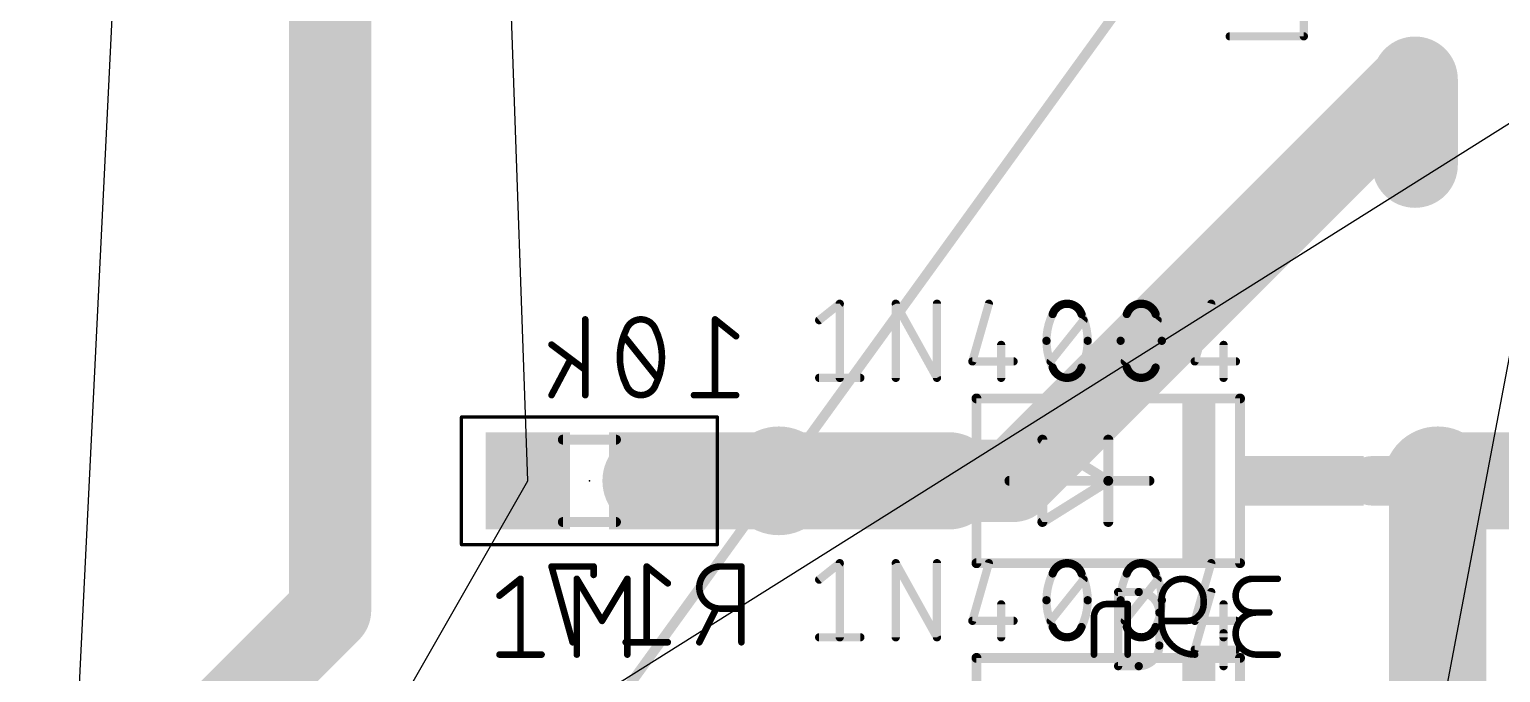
# Model space of a CAD drawing. Extents: x -93 to 210, y -228 to 208.
# Drawn here: x 32.37 to 55.05, y -116.96 to -107.04 of the extents above; entities that cross this region are included whole.
import ezdxf

# ---------------------------------------------------------------- set-up
doc = ezdxf.new("R2010")
doc.units = 0
for name, color, linetype in [('1', 12, 'CONTINUOUS'), ('121', 253, 'CONTINUOUS'), ('16', 132, 'CONTINUOUS'), ('17', 110, 'CONTINUOUS'), ('19', 53, 'CONTINUOUS'), ('21', 253, 'CONTINUOUS'), ('23', 53, 'CONTINUOUS'), ('24', 53, 'CONTINUOUS'), ('25', 253, 'CONTINUOUS'), ('26', 253, 'CONTINUOUS'), ('27', 253, 'CONTINUOUS'), ('28', 253, 'CONTINUOUS'), ('40', 132, 'CONTINUOUS'), ('51', 253, 'CONTINUOUS'), ('52', 253, 'CONTINUOUS')]:
    doc.layers.add(name, color=color, linetype=linetype)

# ---------------------------------------------------------------- blocks, each defined once
blk = doc.blocks.new('RECT')
blk.add_solid([(-0.5, -0.5), (0.5, -0.5), (-0.5, 0.5), (0.5, 0.5)])
blk = doc.blocks.new('ROUNDP')
at = {"const_width": 0.5}
blk.add_lwpolyline([(0, -0.25, 1), (0, 0.25, 1), (0, -0.25)], format="xyb", dxfattribs=at)
blk = doc.blocks.new('OFFSETP100')
at = {"const_width": 1}
blk.add_lwpolyline([(0, 0), (1, 0)], dxfattribs=at)
at = {"const_width": 0.5}
for points in [[(0, 0.25, 1), (0, -0.25)], [(1, -0.25, 1), (1, 0.25)]]:
    blk.add_lwpolyline(points, format="xyb", dxfattribs=at)

msp = doc.modelspace()

# ---------------------------------------------------------------- linework, layer by layer
at = {"layer": '1'}
for points, const_width in [([(37, -70), (37, -116)], 1.27), ([(53.73, -107.81), (47.54, -114)], 1.27), ([(46.54, -114), (43.92, -114)], 1.5), ([(47.54, -114), (43.92, -114)], 1.27), ([(37, -116), (33, -120)], 1.27)]:
    msp.add_lwpolyline(points, dxfattribs=dict(at, const_width=const_width))
for points, const_width in [([(53.9545, -108.0345, 1), (53.5055, -107.5855)], 0.635), ([(43.92, -113.625, 1), (43.92, -114.375)], 0.75), ([(43.92, -113.6825, 1), (43.92, -114.3175)], 0.635), ([(46.54, -114.375, 1), (46.54, -113.625)], 0.75), ([(47.54, -114.3175, 1), (47.54, -113.6825)], 0.635), ([(47.3155, -113.7755, 1), (47.7645, -114.2245)], 0.635), ([(37.2245, -116.2245, 1), (36.7755, -115.7755)], 0.635), ([(36.6825, -116, 1), (37.3175, -116)], 0.635)]:
    msp.add_lwpolyline(points, format="xyb", dxfattribs=dict(at, const_width=const_width))
at = {"layer": '121', "const_width": 0.1524}
msp.add_lwpolyline([(130, 5), (41, -118)], dxfattribs=at)
at = {"layer": '16', "const_width": 1.5}
for points in [[(43.92, -114), (41.95, -114)], [(54.08, -118), (54.08, -114)], [(54.08, -114), (57.05, -114)]]:
    msp.add_lwpolyline(points, dxfattribs=at)
at = {"layer": '16', "const_width": 0.75}
for points in [[(41.95, -113.625, 1), (41.95, -114.375)], [(43.92, -114.375, 1), (43.92, -113.625)], [(54.455, -114, 1), (53.705, -114)], [(54.08, -113.625, 1), (54.08, -114.375)]]:
    msp.add_lwpolyline(points, format="xyb", dxfattribs=at)
at = {"layer": '19'}
for p, q in [((40.05, -114), (37.1, -30.25)), ((70.7, -30.25), (48, -149.95)), ((33, -120), (37.1, -35.75)), ((56.27, -107.81), (40.05, -118)), ((36.05, -121), (40.05, -114))]:
    msp.add_line(p, q, dxfattribs=at)
at = {"layer": '21', "const_width": 0.1524}
for points in [[(46.968, -112.73), (51.032, -112.73)], [(46.968, -112.73), (46.968, -115.27)], [(51.032, -115.27), (51.032, -112.73)], [(47.984, -114.635), (47.984, -113.365)], [(47.984, -113.365), (49, -114)], [(49, -114), (49, -113.365)], [(49, -114), (47.476, -114)], [(49, -114), (47.984, -114.635)], [(49.635, -114), (49, -114)], [(49, -114.635), (49, -114)], [(51.032, -115.27), (46.968, -115.27)], [(46.968, -116.73), (51.032, -116.73)], [(46.968, -116.73), (46.968, -119.27)], [(51.032, -119.27), (51.032, -116.73)]]:
    msp.add_lwpolyline(points, dxfattribs=at)
at = {"layer": '21', "const_width": 0.0762}
for points in [[(46.968, -112.6919, 1), (46.968, -112.7681)], [(47.0061, -112.73, 1), (46.9299, -112.73)], [(51.0701, -112.73, 1), (50.9939, -112.73)], [(51.032, -112.7681, 1), (51.032, -112.6919)], [(48.0221, -113.365, 1), (47.9459, -113.365)], [(48.0042, -113.3327, 1), (47.9638, -113.3973)], [(49.0381, -113.365, 1), (48.9619, -113.365)], [(47.476, -113.9619, 1), (47.476, -114.0381)], [(49, -113.9619, 1), (49, -114.0381)], [(49.0381, -114, 1), (48.9619, -114)], [(48.9619, -114, 1), (49.0381, -114)], [(49.0202, -114.0323, 1), (48.9798, -113.9677)], [(48.9798, -114.0323, 1), (49.0202, -113.9677)], [(49, -114.0381, 1), (49, -113.9619)], [(49.635, -114.0381, 1), (49.635, -113.9619)], [(47.9638, -114.6027, 1), (48.0042, -114.6673)], [(47.9459, -114.635, 1), (48.0221, -114.635)], [(48.9619, -114.635, 1), (49.0381, -114.635)], [(46.968, -115.2319, 1), (46.968, -115.3081)], [(46.9299, -115.27, 1), (47.0061, -115.27)], [(50.9939, -115.27, 1), (51.0701, -115.27)], [(51.032, -115.3081, 1), (51.032, -115.2319)], [(46.968, -116.6919, 1), (46.968, -116.7681)], [(47.0061, -116.73, 1), (46.9299, -116.73)], [(51.0701, -116.73, 1), (50.9939, -116.73)], [(51.032, -116.7681, 1), (51.032, -116.6919)]]:
    msp.add_lwpolyline(points, format="xyb", dxfattribs=at)
at = {"layer": '23'}
msp.add_point((49, -114), dxfattribs=at)
at = {"layer": '24'}
msp.add_point((41, -114), dxfattribs=at)
at = {"layer": '25'}
for points, const_width in [([(49.1524, -115.6827, 1), (49.1524, -115.7463)], 0.0635), ([(49.1842, -115.7145, 1), (49.1206, -115.7145)], 0.0635), ([(49.4699, -115.6827, 1), (49.4699, -115.7463)], 0.0635), ([(49.7874, -116.032, 0.4142), (49.4699, -115.7145)], 0.127), ([(49.4699, -115.7463, 1), (49.4699, -115.6827)], 0.0635), ([(50.618, -115.7232, 1), (50.557, -115.7058)], 0.0635), ([(49.8192, -116.032, 1), (49.7557, -116.032)], 0.0635), ([(49.7557, -116.032, 1), (49.8192, -116.032)], 0.0635), ([(50.8098, -116.3495, 1), (50.7463, -116.3495)], 0.0635), ([(49.4699, -116.8575, 0.4142), (49.7874, -116.54)], 0.127), ([(49.8192, -116.54, 1), (49.7557, -116.54)], 0.0635), ([(49.7557, -116.54, 1), (49.8192, -116.54)], 0.0635), ([(50.3335, -116.5718, 1), (50.3335, -116.6353)], 0.0635), ([(50.303, -116.5948, 1), (50.364, -116.6122)], 0.0635), ([(50.9685, -116.6353, 1), (50.9685, -116.5718)], 0.0635), ([(49.1524, -116.8257, 1), (49.1524, -116.8893)], 0.0635), ([(49.4699, -116.8257, 1), (49.4699, -116.8893)], 0.0635), ([(49.4699, -116.8893, 1), (49.4699, -116.8257)], 0.0635), ([(49.1206, -116.8575, 1), (49.1842, -116.8575)], 0.0635), ([(50.7463, -116.8575, 1), (50.8098, -116.8575)], 0.0635)]:
    msp.add_lwpolyline(points, format="xyb", dxfattribs=dict(at, const_width=const_width))
at = {"layer": '25', "const_width": 0.127}
for points in [[(49.1524, -116.8575), (49.1524, -115.7145)], [(49.1524, -115.7145), (49.4699, -115.7145)], [(50.5875, -115.7145), (50.3335, -116.6035)], [(49.7874, -116.032), (49.7874, -116.54)], [(50.778, -116.3495), (50.778, -116.8575)], [(50.3335, -116.6035), (50.9685, -116.6035)], [(49.4699, -116.8575), (49.1524, -116.8575)]]:
    msp.add_lwpolyline(points, dxfattribs=at)
at = {"layer": '26', "const_width": 0.1016}
for points in [[(41.0649, -115.3208), (40.4158, -115.3208)], [(40.4158, -115.3208), (40.7404, -116.4892)], [(41.0649, -115.4506), (41.0649, -115.3208)], [(42.2079, -115.5804), (41.8834, -115.3208)], [(41.8834, -115.3208), (41.8834, -116.4892)], [(43.3435, -115.3208), (43.019, -115.3208)], [(43.3435, -116.4892), (43.3435, -115.3208)], [(42.6944, -116.4892), (42.9541, -115.9699)], [(43.019, -115.9699), (43.3435, -115.9699)], [(42.2079, -116.4892), (41.5588, -116.4892)]]:
    msp.add_lwpolyline(points, dxfattribs=at)
at = {"layer": '26'}
for points, const_width in [([(40.4158, -115.2954, 1), (40.4158, -115.3462)], 0.0508), ([(40.4403, -115.314, 1), (40.3913, -115.3276)], 0.0508), ([(41.0903, -115.3208, 1), (41.0395, -115.3208)], 0.0508), ([(41.0395, -115.4506, 1), (41.0903, -115.4506)], 0.0508), ([(41.0649, -115.3462, 1), (41.0649, -115.2954)], 0.0508), ([(41.8992, -115.301, 1), (41.8675, -115.3406)], 0.0508), ([(41.9088, -115.3208, 1), (41.858, -115.3208)], 0.0508), ([(43.019, -115.3208, 1), (43.019, -115.9699)], 0.1016), ([(43.019, -115.2954, 1), (43.019, -115.3462)], 0.0508), ([(43.019, -115.3462, 1), (43.019, -115.2954)], 0.0508), ([(43.3689, -115.3208, 1), (43.3181, -115.3208)], 0.0508), ([(43.3435, -115.3462, 1), (43.3435, -115.2954)], 0.0508), ([(42.192, -115.6003, 1), (42.2238, -115.5606)], 0.0508), ([(42.9768, -115.9813, 1), (42.9314, -115.9586)], 0.0508), ([(43.019, -115.9445, 1), (43.019, -115.9953)], 0.0508), ([(43.019, -115.9953, 1), (43.019, -115.9445)], 0.0508), ([(43.3435, -115.9953, 1), (43.3435, -115.9445)], 0.0508), ([(40.7159, -116.496, 1), (40.7648, -116.4824)], 0.0508), ([(41.5588, -116.4638, 1), (41.5588, -116.5146)], 0.0508), ([(41.858, -116.4892, 1), (41.9088, -116.4892)], 0.0508), ([(42.2079, -116.5146, 1), (42.2079, -116.4638)], 0.0508), ([(42.6717, -116.4778, 1), (42.7171, -116.5006)], 0.0508), ([(43.3181, -116.4892, 1), (43.3689, -116.4892)], 0.0508)]:
    msp.add_lwpolyline(points, format="xyb", dxfattribs=dict(at, const_width=const_width))
at = {"layer": '27'}
for points, const_width in [([(52.0155, -107.1471), (52.0155, -106.6391)], 0.127), ([(50.8725, -107.1471), (52.0155, -107.1471)], 0.127), ([(44.5423, -111.5235), (44.8598, -111.2695)], 0.127), ([(44.8598, -111.2695), (44.8598, -112.4125)], 0.127), ([(45.7234, -112.4125), (45.7234, -111.2695)], 0.127), ([(45.7234, -111.2695), (46.3584, -112.4125)], 0.127), ([(46.3584, -112.4125), (46.3584, -111.2695)], 0.127), ([(47.1585, -111.2695), (46.9045, -112.1585)], 0.127), ([(50.5875, -111.2695), (50.3335, -112.1585)], 0.127), ([(48.111, -112.1585), (48.619, -111.5235)], 0.127), ([(49.254, -112.1585), (49.762, -111.5235)], 0.127), ([(47.349, -111.9045), (47.349, -112.4125)], 0.127), ([(50.778, -111.9045), (50.778, -112.4125)], 0.127), ([(46.9045, -112.1585), (47.5395, -112.1585)], 0.127), ([(50.3335, -112.1585), (50.9685, -112.1585)], 0.127), ([(44.5423, -112.4125), (45.1773, -112.4125)], 0.127), ([(44.5423, -115.5235), (44.8598, -115.2695)], 0.127), ([(44.8598, -115.2695), (44.8598, -116.4125)], 0.127), ([(45.7234, -116.4125), (45.7234, -115.2695)], 0.127), ([(45.7234, -115.2695), (46.3584, -116.4125)], 0.127), ([(46.3584, -116.4125), (46.3584, -115.2695)], 0.127), ([(47.1585, -115.2695), (46.9045, -116.1585)], 0.127), ([(50.5875, -115.2695), (50.3335, -116.1585)], 0.127), ([(39.6129, -115.7704), (39.9374, -115.5108)], 0.1016), ([(39.9374, -115.5108), (39.9374, -116.6792)], 0.1016), ([(40.8053, -116.6792), (40.8053, -115.5108)], 0.1016), ([(40.8053, -115.5108), (41.1947, -116.1599)], 0.1016), ([(41.1947, -116.1599), (41.5842, -115.5108)], 0.1016), ([(41.5842, -115.5108), (41.5842, -116.6792)], 0.1016), ([(48.111, -116.1585), (48.619, -115.5235)], 0.127), ([(49.254, -116.1585), (49.762, -115.5235)], 0.127), ([(47.349, -115.9045), (47.349, -116.4125)], 0.127), ([(50.778, -115.9045), (50.778, -116.4125)], 0.127), ([(46.9045, -116.1585), (47.5395, -116.1585)], 0.127), ([(50.3335, -116.1585), (50.9685, -116.1585)], 0.127), ([(44.5423, -116.4125), (45.1773, -116.4125)], 0.127), ([(39.6129, -116.6792), (40.262, -116.6792)], 0.1016)]:
    msp.add_lwpolyline(points, dxfattribs=dict(at, const_width=const_width))
for points, const_width in [([(50.8725, -107.1153, 1), (50.8725, -107.1788)], 0.0635), ([(51.9838, -107.1471, 1), (52.0473, -107.1471)], 0.0635), ([(52.0155, -107.1788, 1), (52.0155, -107.1153)], 0.0635), ([(44.8916, -111.2695, 1), (44.828, -111.2695)], 0.0635), ([(44.8796, -111.2943, 1), (44.84, -111.2447)], 0.0635), ([(45.7552, -111.2695, 1), (45.6917, -111.2695)], 0.0635), ([(45.7512, -111.2541, 1), (45.6956, -111.2849)], 0.0635), ([(46.3902, -111.2695, 1), (46.3267, -111.2695)], 0.0635), ([(47.189, -111.2782, 1), (47.128, -111.2608)], 0.0635), ([(48.1427, -111.4283, 0.1139), (48.0475, -111.841)], 0.127), ([(48.365, -111.2695, 0.3205), (48.1427, -111.4283)], 0.127), ([(48.1713, -111.4422, 1), (48.1142, -111.4143)], 0.0635), ([(48.5873, -111.4283, 0.3205), (48.365, -111.2695)], 0.127), ([(48.365, -111.2378, 1), (48.365, -111.3013)], 0.0635), ([(48.365, -111.3013, 1), (48.365, -111.2378)], 0.0635), ([(48.6158, -111.4143, 1), (48.5587, -111.4422)], 0.0635), ([(48.6825, -111.841, 0.1139), (48.5873, -111.4283)], 0.127), ([(49.2858, -111.4283, 0.1139), (49.1905, -111.841)], 0.127), ([(49.508, -111.2695, 0.3205), (49.2858, -111.4283)], 0.127), ([(49.3143, -111.4422, 1), (49.2572, -111.4143)], 0.0635), ([(49.7303, -111.4283, 0.3205), (49.508, -111.2695)], 0.127), ([(49.508, -111.2378, 1), (49.508, -111.3013)], 0.0635), ([(49.508, -111.3013, 1), (49.508, -111.2378)], 0.0635), ([(49.7588, -111.4143, 1), (49.7017, -111.4422)], 0.0635), ([(49.8255, -111.841, 0.1139), (49.7303, -111.4283)], 0.127), ([(50.618, -111.2782, 1), (50.557, -111.2608)], 0.0635), ([(44.5225, -111.4987, 1), (44.5621, -111.5483)], 0.0635), ([(48.1127, -111.418, 1), (48.1728, -111.4385)], 0.0635), ([(48.5572, -111.4385, 1), (48.6173, -111.418)], 0.0635), ([(48.6438, -111.5433, 1), (48.5942, -111.5037)], 0.0635), ([(49.2557, -111.418, 1), (49.3158, -111.4385)], 0.0635), ([(49.7002, -111.4385, 1), (49.7603, -111.418)], 0.0635), ([(49.7868, -111.5433, 1), (49.7372, -111.5037)], 0.0635), ([(48.0793, -111.841, 1), (48.0157, -111.841)], 0.0635), ([(48.0157, -111.841, 1), (48.0793, -111.841)], 0.0635), ([(48.0475, -111.841, 0.1139), (48.1427, -112.2538)], 0.127), ([(48.5873, -112.2538, 0.1139), (48.6825, -111.841)], 0.127), ([(48.7143, -111.841, 1), (48.6508, -111.841)], 0.0635), ([(48.6508, -111.841, 1), (48.7143, -111.841)], 0.0635), ([(49.1905, -111.841, 0.1139), (49.2858, -112.2538)], 0.127), ([(49.2223, -111.841, 1), (49.1587, -111.841)], 0.0635), ([(49.1587, -111.841, 1), (49.2223, -111.841)], 0.0635), ([(49.7303, -112.2538, 0.1139), (49.8255, -111.841)], 0.127), ([(49.8573, -111.841, 1), (49.7938, -111.841)], 0.0635), ([(49.7938, -111.841, 1), (49.8573, -111.841)], 0.0635), ([(47.3808, -111.9045, 1), (47.3173, -111.9045)], 0.0635), ([(50.8098, -111.9045, 1), (50.7463, -111.9045)], 0.0635), ([(46.9045, -112.1268, 1), (46.9045, -112.1903)], 0.0635), ([(46.874, -112.1498, 1), (46.935, -112.1672)], 0.0635), ([(47.5395, -112.1903, 1), (47.5395, -112.1268)], 0.0635), ([(48.0862, -112.1387, 1), (48.1358, -112.1783)], 0.0635), ([(48.1728, -112.2435, 1), (48.1127, -112.264)], 0.0635), ([(48.1427, -112.2538, 0.3205), (48.365, -112.4125)], 0.127), ([(48.1142, -112.2677, 1), (48.1713, -112.2398)], 0.0635), ([(48.365, -112.4125, 0.3205), (48.5873, -112.2538)], 0.127), ([(48.5587, -112.2398, 1), (48.6158, -112.2677)], 0.0635), ([(48.6173, -112.264, 1), (48.5572, -112.2435)], 0.0635), ([(49.2292, -112.1387, 1), (49.2788, -112.1783)], 0.0635), ([(49.3158, -112.2435, 1), (49.2557, -112.264)], 0.0635), ([(49.2858, -112.2538, 0.3205), (49.508, -112.4125)], 0.127), ([(49.2572, -112.2677, 1), (49.3143, -112.2398)], 0.0635), ([(49.508, -112.4125, 0.3205), (49.7303, -112.2538)], 0.127), ([(49.7017, -112.2398, 1), (49.7588, -112.2677)], 0.0635), ([(49.7603, -112.264, 1), (49.7002, -112.2435)], 0.0635), ([(50.3335, -112.1268, 1), (50.3335, -112.1903)], 0.0635), ([(50.303, -112.1498, 1), (50.364, -112.1672)], 0.0635), ([(50.9685, -112.1903, 1), (50.9685, -112.1268)], 0.0635), ([(44.5423, -112.3808, 1), (44.5423, -112.4443)], 0.0635), ([(44.828, -112.4125, 1), (44.8916, -112.4125)], 0.0635), ([(45.1773, -112.4443, 1), (45.1773, -112.3808)], 0.0635), ([(45.6917, -112.4125, 1), (45.7552, -112.4125)], 0.0635), ([(46.3267, -112.4125, 1), (46.3902, -112.4125)], 0.0635), ([(46.3306, -112.4279, 1), (46.3862, -112.3971)], 0.0635), ([(47.3173, -112.4125, 1), (47.3808, -112.4125)], 0.0635), ([(48.365, -112.3808, 1), (48.365, -112.4443)], 0.0635), ([(48.365, -112.4443, 1), (48.365, -112.3808)], 0.0635), ([(49.508, -112.3808, 1), (49.508, -112.4443)], 0.0635), ([(49.508, -112.4443, 1), (49.508, -112.3808)], 0.0635), ([(50.7463, -112.4125, 1), (50.8098, -112.4125)], 0.0635), ([(44.8916, -115.2695, 1), (44.828, -115.2695)], 0.0635), ([(44.8796, -115.2943, 1), (44.84, -115.2447)], 0.0635), ([(45.7552, -115.2695, 1), (45.6917, -115.2695)], 0.0635), ([(45.7512, -115.2541, 1), (45.6956, -115.2849)], 0.0635), ([(46.3902, -115.2695, 1), (46.3267, -115.2695)], 0.0635), ([(47.189, -115.2782, 1), (47.128, -115.2608)], 0.0635), ([(48.365, -115.2695, 0.3205), (48.1427, -115.4283)], 0.127), ([(48.5873, -115.4283, 0.3205), (48.365, -115.2695)], 0.127), ([(48.365, -115.2378, 1), (48.365, -115.3013)], 0.0635), ([(48.365, -115.3013, 1), (48.365, -115.2378)], 0.0635), ([(49.508, -115.2695, 0.3205), (49.2858, -115.4283)], 0.127), ([(49.7303, -115.4283, 0.3205), (49.508, -115.2695)], 0.127), ([(49.508, -115.2378, 1), (49.508, -115.3013)], 0.0635), ([(49.508, -115.3013, 1), (49.508, -115.2378)], 0.0635), ([(50.618, -115.2782, 1), (50.557, -115.2608)], 0.0635), ([(39.9628, -115.5108, 1), (39.912, -115.5108)], 0.0508), ([(39.9533, -115.5306, 1), (39.9216, -115.491)], 0.0508), ([(40.8307, -115.5108, 1), (40.7799, -115.5108)], 0.0508), ([(40.827, -115.4977, 1), (40.7835, -115.5239)], 0.0508), ([(41.6096, -115.5108, 1), (41.5588, -115.5108)], 0.0508), ([(41.606, -115.5239, 1), (41.5624, -115.4977)], 0.0508), ([(48.1427, -115.4283, 0.1139), (48.0475, -115.841)], 0.127), ([(48.1127, -115.418, 1), (48.1728, -115.4385)], 0.0635), ([(48.1713, -115.4422, 1), (48.1142, -115.4143)], 0.0635), ([(48.6158, -115.4143, 1), (48.5587, -115.4422)], 0.0635), ([(48.6825, -115.841, 0.1139), (48.5873, -115.4283)], 0.127), ([(48.5572, -115.4385, 1), (48.6173, -115.418)], 0.0635), ([(48.6438, -115.5433, 1), (48.5942, -115.5037)], 0.0635), ([(49.2858, -115.4283, 0.1139), (49.1905, -115.841)], 0.127), ([(49.2557, -115.418, 1), (49.3158, -115.4385)], 0.0635), ([(49.3143, -115.4422, 1), (49.2572, -115.4143)], 0.0635), ([(49.7588, -115.4143, 1), (49.7017, -115.4422)], 0.0635), ([(49.8255, -115.841, 0.1139), (49.7303, -115.4283)], 0.127), ([(49.7002, -115.4385, 1), (49.7603, -115.418)], 0.0635), ([(49.7868, -115.5433, 1), (49.7372, -115.5037)], 0.0635), ([(44.5225, -115.4987, 1), (44.5621, -115.5483)], 0.0635), ([(39.597, -115.7506, 1), (39.6287, -115.7903)], 0.0508), ([(47.3808, -115.9045, 1), (47.3173, -115.9045)], 0.0635), ([(48.0793, -115.841, 1), (48.0157, -115.841)], 0.0635), ([(48.0157, -115.841, 1), (48.0793, -115.841)], 0.0635), ([(48.0475, -115.841, 0.1139), (48.1427, -116.2538)], 0.127), ([(48.5873, -116.2538, 0.1139), (48.6825, -115.841)], 0.127), ([(48.7143, -115.841, 1), (48.6508, -115.841)], 0.0635), ([(48.6508, -115.841, 1), (48.7143, -115.841)], 0.0635), ([(49.1905, -115.841, 0.1139), (49.2858, -116.2538)], 0.127), ([(49.2223, -115.841, 1), (49.1587, -115.841)], 0.0635), ([(49.1587, -115.841, 1), (49.2223, -115.841)], 0.0635), ([(49.7303, -116.2538, 0.1139), (49.8255, -115.841)], 0.127), ([(49.8573, -115.841, 1), (49.7938, -115.841)], 0.0635), ([(49.7938, -115.841, 1), (49.8573, -115.841)], 0.0635), ([(50.8098, -115.9045, 1), (50.7463, -115.9045)], 0.0635), ([(41.173, -116.1468, 1), (41.2165, -116.173)], 0.0508), ([(41.173, -116.173, 1), (41.2165, -116.1468)], 0.0508), ([(46.9045, -116.1268, 1), (46.9045, -116.1903)], 0.0635), ([(46.874, -116.1498, 1), (46.935, -116.1672)], 0.0635), ([(47.5395, -116.1903, 1), (47.5395, -116.1268)], 0.0635), ([(48.0862, -116.1387, 1), (48.1358, -116.1783)], 0.0635), ([(49.2292, -116.1387, 1), (49.2788, -116.1783)], 0.0635), ([(50.3335, -116.1268, 1), (50.3335, -116.1903)], 0.0635), ([(50.303, -116.1498, 1), (50.364, -116.1672)], 0.0635), ([(50.9685, -116.1903, 1), (50.9685, -116.1268)], 0.0635), ([(44.5423, -116.3808, 1), (44.5423, -116.4443)], 0.0635), ([(45.1773, -116.4443, 1), (45.1773, -116.3808)], 0.0635), ([(46.3306, -116.4279, 1), (46.3862, -116.3971)], 0.0635), ([(48.1728, -116.2435, 1), (48.1127, -116.264)], 0.0635), ([(48.1427, -116.2538, 0.3205), (48.365, -116.4125)], 0.127), ([(48.1142, -116.2677, 1), (48.1713, -116.2398)], 0.0635), ([(48.365, -116.4125, 0.3205), (48.5873, -116.2538)], 0.127), ([(48.365, -116.3808, 1), (48.365, -116.4443)], 0.0635), ([(48.365, -116.4443, 1), (48.365, -116.3808)], 0.0635), ([(48.5587, -116.2398, 1), (48.6158, -116.2677)], 0.0635), ([(48.6173, -116.264, 1), (48.5572, -116.2435)], 0.0635), ([(49.3158, -116.2435, 1), (49.2557, -116.264)], 0.0635), ([(49.2858, -116.2538, 0.3205), (49.508, -116.4125)], 0.127), ([(49.2572, -116.2677, 1), (49.3143, -116.2398)], 0.0635), ([(49.508, -116.4125, 0.3205), (49.7303, -116.2538)], 0.127), ([(49.508, -116.3808, 1), (49.508, -116.4443)], 0.0635), ([(49.508, -116.4443, 1), (49.508, -116.3808)], 0.0635), ([(49.7017, -116.2398, 1), (49.7588, -116.2677)], 0.0635), ([(49.7603, -116.264, 1), (49.7002, -116.2435)], 0.0635), ([(44.828, -116.4125, 1), (44.8916, -116.4125)], 0.0635), ([(45.6917, -116.4125, 1), (45.7552, -116.4125)], 0.0635), ([(46.3267, -116.4125, 1), (46.3902, -116.4125)], 0.0635), ([(47.3173, -116.4125, 1), (47.3808, -116.4125)], 0.0635), ([(50.7463, -116.4125, 1), (50.8098, -116.4125)], 0.0635), ([(39.6129, -116.6538, 1), (39.6129, -116.7046)], 0.0508), ([(39.912, -116.6792, 1), (39.9628, -116.6792)], 0.0508), ([(40.262, -116.7046, 1), (40.262, -116.6538)], 0.0508), ([(40.7799, -116.6792, 1), (40.8307, -116.6792)], 0.0508), ([(41.5588, -116.6792, 1), (41.6096, -116.6792)], 0.0508)]:
    msp.add_lwpolyline(points, format="xyb", dxfattribs=dict(at, const_width=const_width))
at = {"layer": '28', "const_width": 0.1016}
for points in [[(40.9351, -112.6792), (40.9351, -111.5108)], [(43.2614, -111.7704), (42.9369, -111.5108)], [(42.9369, -111.5108), (42.9369, -112.6792)], [(42.0535, -112.4196), (41.5342, -111.7704)], [(40.4158, -111.9003), (40.9351, -112.2897)], [(40.4158, -112.6792), (40.7079, -112.1275)], [(43.2614, -112.6792), (42.6123, -112.6792)], [(51.6129, -115.5108), (51.2234, -115.5108)], [(49.3001, -115.9003), (48.9755, -115.9003)], [(49.3001, -116.6792), (49.3001, -115.9003)], [(49.8208, -115.8354), (49.8208, -116.1599)], [(50.4699, -115.9003), (50.4699, -115.8354)], [(48.7808, -116.095), (48.7808, -116.6792)], [(49.8208, -116.1599), (50.2103, -116.1599)], [(51.2234, -116.0301), (51.4831, -116.0301)], [(51.6129, -116.6792), (51.2883, -116.6792)]]:
    msp.add_lwpolyline(points, dxfattribs=at)
at = {"layer": '28'}
for points, const_width in [([(40.9605, -111.5108, 1), (40.9097, -111.5108)], 0.0508), ([(41.7939, -111.5108, 0.3205), (41.5667, -111.6731)], 0.1016), ([(42.0211, -111.6731, 0.3205), (41.7939, -111.5108)], 0.1016), ([(41.7939, -111.4854, 1), (41.7939, -111.5362)], 0.0508), ([(41.7939, -111.5362, 1), (41.7939, -111.4854)], 0.0508), ([(42.9528, -111.491, 1), (42.921, -111.5306)], 0.0508), ([(42.9623, -111.5108, 1), (42.9115, -111.5108)], 0.0508), ([(41.5667, -111.6731, 0.1139), (41.4693, -112.095)], 0.1016), ([(41.5541, -111.7546, 1), (41.5144, -111.7863)], 0.0508), ([(41.5427, -111.6648, 1), (41.5907, -111.6813)], 0.0508), ([(41.5895, -111.6842, 1), (41.5439, -111.6619)], 0.0508), ([(42.0439, -111.6619, 1), (41.9982, -111.6842)], 0.0508), ([(42.1184, -112.095, 0.1139), (42.0211, -111.6731)], 0.1016), ([(41.9971, -111.6813, 1), (42.0451, -111.6648)], 0.0508), ([(43.2456, -111.7903, 1), (43.2773, -111.7506)], 0.0508), ([(40.431, -111.8799, 1), (40.4006, -111.9206)], 0.0508), ([(41.4693, -112.095, 0.1139), (41.5667, -112.5169)], 0.1016), ([(41.4947, -112.095, 1), (41.4439, -112.095)], 0.0508), ([(42.0211, -112.5169, 0.1139), (42.1184, -112.095)], 0.1016), ([(42.1438, -112.095, 1), (42.093, -112.095)], 0.0508), ([(40.7303, -112.1393, 1), (40.6855, -112.1156)], 0.0508), ([(40.9198, -112.3101, 1), (40.9503, -112.2694)], 0.0508), ([(41.4439, -112.095, 1), (41.4947, -112.095)], 0.0508), ([(42.093, -112.095, 1), (42.1438, -112.095)], 0.0508), ([(41.5667, -112.5169, 0.3205), (41.7939, -112.6792)], 0.1016), ([(41.5907, -112.5087, 1), (41.5427, -112.5252)], 0.0508), ([(41.5439, -112.5281, 1), (41.5895, -112.5058)], 0.0508), ([(41.7939, -112.6792, 0.3205), (42.0211, -112.5169)], 0.1016), ([(41.9982, -112.5058, 1), (42.0439, -112.5281)], 0.0508), ([(42.0451, -112.5252, 1), (41.9971, -112.5087)], 0.0508), ([(42.0337, -112.4354, 1), (42.0734, -112.4037)], 0.0508), ([(40.3934, -112.6673, 1), (40.4382, -112.6911)], 0.0508), ([(40.9097, -112.6792, 1), (40.9605, -112.6792)], 0.0508), ([(41.7939, -112.6538, 1), (41.7939, -112.7046)], 0.0508), ([(41.7939, -112.7046, 1), (41.7939, -112.6538)], 0.0508), ([(42.6123, -112.6538, 1), (42.6123, -112.7046)], 0.0508), ([(42.9115, -112.6792, 1), (42.9623, -112.6792)], 0.0508), ([(43.2614, -112.7046, 1), (43.2614, -112.6538)], 0.0508), ([(50.4699, -115.8354, 1), (49.8208, -115.8354)], 0.1016), ([(51.2234, -115.5108, 1), (51.2234, -116.0301)], 0.1016), ([(51.2234, -115.4854, 1), (51.2234, -115.5362)], 0.0508), ([(51.2234, -115.5362, 1), (51.2234, -115.4854)], 0.0508), ([(51.6129, -115.5362, 1), (51.6129, -115.4854)], 0.0508), ([(48.9755, -115.9003, 0.4142), (48.7808, -116.095)], 0.1016), ([(48.9755, -115.8749, 1), (48.9755, -115.9257)], 0.0508), ([(48.9755, -115.9257, 1), (48.9755, -115.8749)], 0.0508), ([(49.3255, -115.9003, 1), (49.2747, -115.9003)], 0.0508), ([(49.3001, -115.9257, 1), (49.3001, -115.8749)], 0.0508), ([(49.8462, -115.8354, 1), (49.7954, -115.8354)], 0.0508), ([(49.7954, -115.8354, 1), (49.8462, -115.8354)], 0.0508), ([(50.2103, -116.1599, 0.4142), (50.4699, -115.9003)], 0.1016), ([(50.4953, -115.8354, 1), (50.4445, -115.8354)], 0.0508), ([(50.4445, -115.8354, 1), (50.4953, -115.8354)], 0.0508), ([(50.4953, -115.9003, 1), (50.4445, -115.9003)], 0.0508), ([(50.4445, -115.9003, 1), (50.4953, -115.9003)], 0.0508), ([(48.8062, -116.095, 1), (48.7554, -116.095)], 0.0508), ([(48.7554, -116.095, 1), (48.8062, -116.095)], 0.0508), ([(49.8208, -116.1345, 1), (49.8208, -116.1853)], 0.0508), ([(49.8208, -116.1599, 0.4142), (50.3401, -116.6792)], 0.1016), ([(49.8462, -116.1599, 1), (49.7954, -116.1599)], 0.0508), ([(49.7954, -116.1599, 1), (49.8462, -116.1599)], 0.0508), ([(50.2103, -116.1345, 1), (50.2103, -116.1853)], 0.0508), ([(50.2103, -116.1853, 1), (50.2103, -116.1345)], 0.0508), ([(51.2883, -116.0301, 1), (51.2883, -116.6792)], 0.1016), ([(51.2234, -116.0047, 1), (51.2234, -116.0555)], 0.0508), ([(51.2234, -116.0555, 1), (51.2234, -116.0047)], 0.0508), ([(51.2883, -116.0555, 1), (51.2883, -116.0047)], 0.0508), ([(51.4831, -116.0555, 1), (51.4831, -116.0047)], 0.0508), ([(48.7554, -116.6792, 1), (48.8062, -116.6792)], 0.0508), ([(49.2747, -116.6792, 1), (49.3255, -116.6792)], 0.0508), ([(50.3401, -116.7046, 1), (50.3401, -116.6538)], 0.0508), ([(51.2883, -116.6538, 1), (51.2883, -116.7046)], 0.0508), ([(51.2883, -116.7046, 1), (51.2883, -116.6538)], 0.0508), ([(51.6129, -116.7046, 1), (51.6129, -116.6538)], 0.0508)]:
    msp.add_lwpolyline(points, format="xyb", dxfattribs=dict(at, const_width=const_width))
at = {"layer": '40', "const_width": 0.0508}
for points in [[(42.973, -113.017), (39.027, -113.017)], [(39.027, -113.017), (39.027, -114.983)], [(42.973, -114.983), (42.973, -113.017)], [(39.027, -114.983), (42.973, -114.983)]]:
    msp.add_lwpolyline(points, dxfattribs=at)
at = {"layer": '40', "const_width": 0.0254}
for points in [[(39.027, -113.0043, 1), (39.027, -113.0297)], [(39.0397, -113.017, 1), (39.0143, -113.017)], [(42.9857, -113.017, 1), (42.9603, -113.017)], [(42.973, -113.0297, 1), (42.973, -113.0043)], [(39.027, -114.9703, 1), (39.027, -114.9957)], [(39.0143, -114.983, 1), (39.0397, -114.983)], [(42.9603, -114.983, 1), (42.9857, -114.983)], [(42.973, -114.9957, 1), (42.973, -114.9703)]]:
    msp.add_lwpolyline(points, format="xyb", dxfattribs=at)
at = {"layer": '51', "const_width": 0.762}
for points in [[(43.92, -114), (44.936, -114)], [(54.08, -114), (53.064, -114)]]:
    msp.add_lwpolyline(points, dxfattribs=at)
at = {"layer": '51', "const_width": 0.381}
for points in [[(43.92, -113.8095, 1), (43.92, -114.1905)], [(44.936, -114.1905, 1), (44.936, -113.8095)], [(53.064, -113.8095, 1), (53.064, -114.1905)], [(54.08, -114.1905, 1), (54.08, -113.8095)]]:
    msp.add_lwpolyline(points, format="xyb", dxfattribs=at)
at = {"layer": '52', "const_width": 0.1524}
for points in [[(40.59, -113.365), (41.41, -113.365)], [(40.59, -114.635), (41.41, -114.635)]]:
    msp.add_lwpolyline(points, dxfattribs=at)
at = {"layer": '52', "const_width": 0.0762}
for points in [[(40.59, -113.3269, 1), (40.59, -113.4031)], [(41.41, -113.4031, 1), (41.41, -113.3269)], [(40.59, -114.5969, 1), (40.59, -114.6731)], [(41.41, -114.6731, 1), (41.41, -114.5969)]]:
    msp.add_lwpolyline(points, format="xyb", dxfattribs=at)

# ---------------------------------------------------------------- block references
at = {"layer": '16', "xscale": 1.3, "yscale": 1.5}
for p in [(40.05, -114), (41.95, -114)]:
    msp.add_blockref('RECT', p, dxfattribs=at)
at = {"layer": '17'}
for name, p, xscale, yscale, rotation in [('OFFSETP100', (53.73, -107.81), 1.3208, 1.3208, 270), ('OFFSETP100', (53.73, -107.81), 1.3208, 1.3208, 270), ('ROUNDP', (43.92, -114), 1.6764, 1.6764, 180), ('ROUNDP', (43.92, -114), 1.6764, 1.6764, 180), ('ROUNDP', (54.08, -114), 1.6764, 1.6764, 180), ('ROUNDP', (54.08, -114), 1.6764, 1.6764, 180)]:
    msp.add_blockref(name, p, dxfattribs=dict(at, xscale=xscale, yscale=yscale, rotation=rotation))
at = {"layer": '21', "rotation": 180}
for p, xscale, yscale in [((50.397, -114), 0.508, 2.54), ((46.0155, -114), 1.905, 0.762), ((51.9845, -114), 1.905, 0.762), ((50.397, -118), 0.508, 2.54)]:
    msp.add_blockref('RECT', p, dxfattribs=dict(at, xscale=xscale, yscale=yscale))
at = {"layer": '52', "xscale": 0.65, "yscale": 1.4}
for p in [(40.2582, -114.0015), (41.7314, -114.0015)]:
    msp.add_blockref('RECT', p, dxfattribs=at)

doc.saveas('drawing.dxf')
